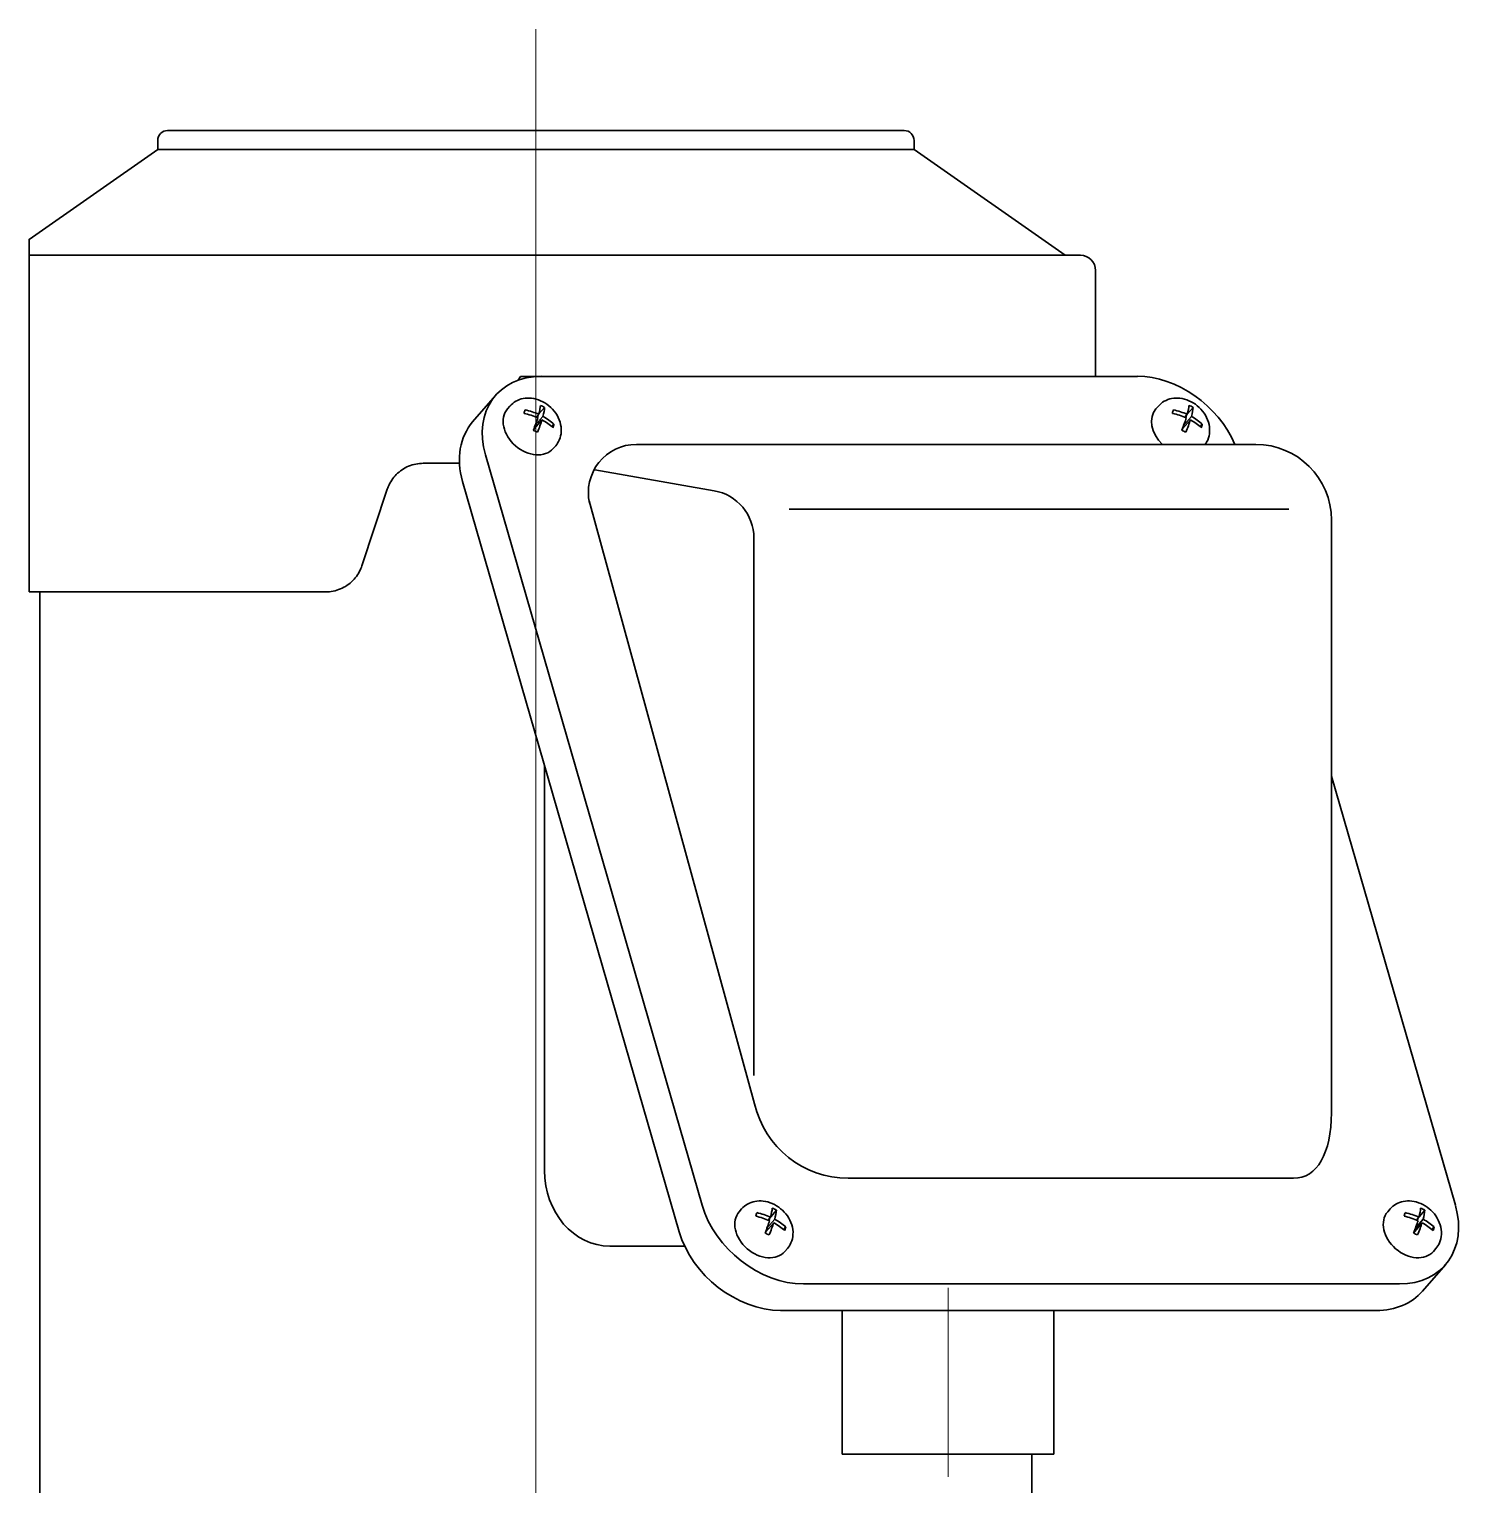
# Model space of a CAD drawing. Header units: millimetres. Extents: x 0 to 2100, y 0 to 1485.
# Drawn here: x 1372.7 to 1562.9, y 715.2 to 907.7 of the extents above; entities that cross this region are included whole.
import ezdxf

# ---------------------------------------------------------------- set-up
doc = ezdxf.new("R2010")
doc.units = ezdxf.units.MM
doc.linetypes.add('AM_ISO08W050', pattern=[18, 12, -1.5, 3, -1.5])
doc.layers.add('AM_1', color=3, linetype='Continuous', lineweight=30)
doc.layers.add('AM_7', color=2, linetype='AM_ISO08W050', lineweight=15)

msp = doc.modelspace()

# ---------------------------------------------------------------- linework, layer by layer
at = {"layer": 'AM_1'}
for p, q in [((1390.98, 894.29), (1488.38, 894.29)), ((1389.68, 891.79), (1372.68, 879.89)), ((1389.68, 892.99), (1389.68, 891.79)), ((1389.68, 891.79), (1489.68, 891.79)), ((1489.68, 892.99), (1489.68, 891.79)), ((1489.68, 891.79), (1509.67, 877.79)), ((1372.68, 877.79), (1511.68, 877.79)), ((1372.68, 875.79), (1372.68, 833.29)), ((1513.68, 861.79), (1513.68, 875.79)), ((1437.36, 861.29), (1437.66, 861.79)), ((1437.66, 861.79), (1440.42, 861.79)), ((1440.42, 861.79), (1519.22, 861.79)), ((1431.31, 855.76), (1434.35, 859.26)), ((1435.93, 857.48), (1436.25, 857.86)), ((1439.6, 855.32), (1440.62, 856.5)), ((1440.08, 856.77), (1439.74, 856.39)), ((1439.89, 856.33), (1439.98, 856.66)), ((1440.84, 857.68), (1440.09, 856.82)), ((1521.67, 857.48), (1521.99, 857.86)), ((1525.34, 855.32), (1526.36, 856.5)), ((1525.81, 856.77), (1525.48, 856.39)), ((1525.62, 856.33), (1525.72, 856.66)), ((1526.57, 857.68), (1525.83, 856.82)), ((1439.4, 854.65), (1439.46, 854.85)), ((1440.49, 856.03), (1439.46, 854.85)), ((1439.78, 855.22), (1439.6, 855.31)), ((1442.07, 855.48), (1441.78, 855.14)), ((1525.14, 854.65), (1525.2, 854.85)), ((1526.22, 856.03), (1525.2, 854.85)), ((1525.52, 855.22), (1525.33, 855.31)), ((1527.8, 855.48), (1527.52, 855.14)), ((1475.98, 852.79), (1452.97, 852.79)), ((1534.87, 852.79), (1475.98, 852.79)), ((1433.02, 851.4), (1461.67, 752.19)), ((1441.98, 852.25), (1442.3, 852.62)), ((1429.58, 850.29), (1424.78, 850.29)), ((1463.26, 846.67), (1447.48, 849.45)), ((1420.04, 846.87), (1416.66, 836.72)), ((1458.63, 748.69), (1429.99, 847.9)), ((1446.75, 845.31), (1468.6, 765.62)), ((1473.17, 844.22), (1539.25, 844.22)), ((1544.87, 764.43), (1544.87, 842.79)), ((1468.51, 840.41), (1468.51, 769.35)), ((1372.68, 833.29), (1411.92, 833.29)), ((1374.08, 707.29), (1374.08, 833.29)), ((1440.82, 756.79), (1440.82, 810.39)), ((1561.26, 752.19), (1544.87, 808.95)), ((1480.98, 755.77), (1539.87, 755.77)), ((1466.57, 751.34), (1466.89, 751.71)), ((1470.72, 750.63), (1470.39, 750.24)), ((1471.48, 751.54), (1470.73, 750.67)), ((1552.31, 751.34), (1552.63, 751.71)), ((1556.45, 750.63), (1556.12, 750.24)), ((1557.22, 751.54), (1556.47, 750.67)), ((1470.05, 748.51), (1470.1, 748.7)), ((1471.13, 749.89), (1470.1, 748.7)), ((1470.24, 749.18), (1471.26, 750.36)), ((1470.43, 749.08), (1470.24, 749.17)), ((1470.53, 750.18), (1470.63, 750.52)), ((1472.71, 749.33), (1472.42, 749)), ((1555.78, 748.51), (1555.84, 748.7)), ((1556.86, 749.89), (1555.84, 748.7)), ((1556.16, 749.08), (1555.97, 749.17)), ((1555.98, 749.18), (1557, 750.36)), ((1556.26, 750.18), (1556.36, 750.52)), ((1558.44, 749.33), (1558.16, 749)), ((1449.48, 746.79), (1459.35, 746.79)), ((1472.62, 746.1), (1472.94, 746.48)), ((1558.35, 746.1), (1558.68, 746.48)), ((1556.91, 740.83), (1559.94, 744.33)), ((1475.06, 741.79), (1553.87, 741.79)), ((1472.03, 738.29), (1550.83, 738.29)), ((1480.18, 719.29), (1480.18, 738.29)), ((1508.18, 719.29), (1508.18, 738.29)), ((1480.18, 719.29), (1508.18, 719.29)), ((1505.28, 707.29), (1505.28, 719.29))]:
    msp.add_line(p, q, dxfattribs=at)
for centre, radius, start, end in [((1390.98, 892.99), 1.3, 90, 180), ((1488.38, 892.99), 1.3, 0, 90), ((1511.68, 875.79), 2, 0, 90), ((1452.97, 846.44), 6.35, 90, 193), ((1534.87, 842.79), 10, 0, 90), ((1462.16, 840.41), 6.35, 0, 80), ((1480.98, 768.47), 12.7, 193, 270)]:
    msp.add_arc(centre, radius, start, end, dxfattribs=at)
for centre, major_axis, ratio, start_param, end_param in [((1443.42, 851.4), (-9.07, 7.86), 0.75, 5.569461, 7.140257), ((1522.22, 851.4), (9.07, -7.86), 0.75, 0.991451, 2.427868), ((1438.95, 854.87), (3.02, -2.62), 0.75, 3.141593, 6.283185), ((1440.09, 856.18), (-1.66, 1.44), 0.75, 0.191405, 0.475542), ((1440.09, 856.18), (1.66, -1.44), 0.75, 1.762201, 2.046338), ((1524.69, 854.87), (-3.02, 2.62), 0.75, 0, 1.49817), ((1525.83, 856.18), (-1.66, 1.44), 0.75, 0.191405, 0.475542), ((1525.83, 856.18), (1.66, -1.44), 0.75, 1.762201, 2.046338), ((1440.39, 847.9), (-9.07, 7.86), 0.75, 0, 0.857072), ((1440.09, 856.18), (-1.66, 1.44), 0.75, 1.762201, 2.046338), ((1440.09, 856.18), (1.66, -1.44), 0.75, 0.191405, 0.475542), ((1525.83, 856.18), (-1.66, 1.44), 0.75, 1.762201, 2.046338), ((1525.83, 856.18), (1.66, -1.44), 0.75, 0.191405, 0.475542), ((1534.87, 773.09), (6.37, -17.08), 0.451416, 6.116449, 7.163646), ((1449.48, 756.79), (0, -10), 0.866025, 4.712389, 6.283185), ((1472.06, 752.19), (-9.07, 7.86), 0.75, 0.857072, 2.427868), ((1469.59, 748.72), (3.02, -2.62), 0.75, 3.141593, 6.283185), ((1470.74, 750.04), (-1.66, 1.44), 0.75, 0.191405, 0.475542), ((1470.74, 750.04), (1.66, -1.44), 0.75, 1.762201, 2.046338), ((1555.33, 748.72), (3.02, -2.62), 0.75, 3.141593, 6.283185), ((1550.87, 752.19), (9.07, -7.86), 0.75, 5.569461, 7.140257), ((1556.47, 750.04), (-1.66, 1.44), 0.75, 0.191405, 0.475542), ((1556.47, 750.04), (1.66, -1.44), 0.75, 1.762201, 2.046338), ((1470.74, 750.04), (1.66, -1.44), 0.75, 0.191405, 0.475542), ((1556.47, 750.04), (1.66, -1.44), 0.75, 0.191405, 0.475542), ((1469.03, 748.69), (9.07, -7.86), 0.75, 3.998665, 5.569461), ((1470.74, 750.04), (-1.66, 1.44), 0.75, 1.762201, 2.046338), ((1556.47, 750.04), (-1.66, 1.44), 0.75, 1.762201, 2.046338), ((1547.83, 748.69), (9.07, -7.86), 0.75, 5.569461, 6.283185)]:
    msp.add_ellipse(centre, major_axis=major_axis, ratio=ratio, start_param=start_param, end_param=end_param, dxfattribs=at)
msp.add_rational_spline([(1372.68, 879.89), (1372.68, 879.89), (1372.68, 877.79)], [1.0223438216, 1.0223438216, 1], degree=2, dxfattribs=at)
for points, knots in [([(1372.68, 877.79), (1372.68, 877.79), (1372.68, 877.71), (1372.68, 877.4), (1372.68, 877.21), (1372.68, 876.8), (1372.68, 876.58), (1372.68, 876.25), (1372.68, 876.15), (1372.68, 875.98), (1372.68, 875.88), (1372.68, 875.79)], [1.8217642, 1.8217642, 1.8217642, 1.8217642, 2.0747048, 2.0747048, 2.2267823, 2.2267823, 2.3156122, 2.3156122, 2.3446177, 2.3446177, 2.3697338, 2.3697338, 2.3697338, 2.3697338]), ([(1436.25, 857.86), (1436.47, 858.11), (1436.74, 858.33), (1437.34, 858.67), (1437.66, 858.79), (1438.37, 858.93), (1438.74, 858.93), (1439.52, 858.84), (1439.92, 858.73), (1440.69, 858.4), (1441.07, 858.17), (1441.75, 857.61), (1442.05, 857.28), (1442.55, 856.56), (1442.74, 856.16), (1443, 855.34), (1443.06, 854.92), (1443.02, 854.11), (1442.93, 853.73), (1442.65, 853.1), (1442.49, 852.84), (1442.3, 852.62)], [1.904269, 1.904269, 1.904269, 1.904269, 2.163079, 2.163079, 2.43407, 2.43407, 2.737218, 2.737218, 3.077632, 3.077632, 3.439908, 3.439908, 3.807679, 3.807679, 4.171859, 4.171859, 4.516163, 4.516163, 4.819298, 4.819298, 5.045862, 5.045862, 5.045862, 5.045862]), ([(1521.99, 857.86), (1522.21, 858.11), (1522.48, 858.33), (1523.07, 858.67), (1523.4, 858.79), (1524.11, 858.93), (1524.48, 858.93), (1525.26, 858.84), (1525.66, 858.73), (1526.43, 858.4), (1526.8, 858.17), (1527.48, 857.61), (1527.78, 857.28), (1528.28, 856.56), (1528.48, 856.16), (1528.73, 855.34), (1528.79, 854.92), (1528.75, 854.11), (1528.67, 853.73), (1528.42, 853.17), (1528.31, 852.97), (1528.17, 852.79)], [1.904269, 1.904269, 1.904269, 1.904269, 2.163079, 2.163079, 2.43407, 2.43407, 2.737218, 2.737218, 3.077632, 3.077632, 3.439908, 3.439908, 3.807679, 3.807679, 4.171859, 4.171859, 4.516163, 4.516163, 4.819298, 4.819298, 4.989222, 4.989222, 4.989222, 4.989222]), ([(1424.78, 850.29), (1424.15, 850.29), (1423.48, 850.17), (1422.24, 849.65), (1421.68, 849.26), (1420.79, 848.37), (1420.41, 847.81), (1420.12, 847.09), (1420.08, 846.98), (1420.04, 846.87)], [0.7592089, 0.7592089, 0.7592089, 0.7592089, 0.9528413, 0.9528413, 1.1464736, 1.1464736, 1.3348006, 1.3348006, 1.3682523, 1.3682523, 1.3682523, 1.3682523]), ([(1416.66, 836.72), (1416.63, 836.61), (1416.59, 836.5), (1416.3, 835.79), (1415.92, 835.24), (1415.04, 834.33), (1414.46, 833.94), (1413.22, 833.42), (1412.54, 833.29), (1411.92, 833.29)], [0.1549842, 0.1549842, 0.1549842, 0.1549842, 0.1874625, 0.1874625, 0.3749251, 0.3749251, 0.5767283, 0.5767283, 0.7785316, 0.7785316, 0.7785316, 0.7785316]), ([(1466.89, 751.71), (1467.11, 751.97), (1467.38, 752.19), (1467.98, 752.53), (1468.31, 752.64), (1469.01, 752.78), (1469.39, 752.79), (1470.16, 752.7), (1470.56, 752.59), (1471.34, 752.25), (1471.71, 752.02), (1472.39, 751.47), (1472.69, 751.14), (1473.19, 750.42), (1473.39, 750.02), (1473.64, 749.2), (1473.7, 748.78), (1473.66, 747.97), (1473.57, 747.58), (1473.29, 746.96), (1473.13, 746.7), (1472.94, 746.48)], [1.904269, 1.904269, 1.904269, 1.904269, 2.163079, 2.163079, 2.43407, 2.43407, 2.737218, 2.737218, 3.077632, 3.077632, 3.439908, 3.439908, 3.807679, 3.807679, 4.171859, 4.171859, 4.516163, 4.516163, 4.819298, 4.819298, 5.045862, 5.045862, 5.045862, 5.045862]), ([(1552.63, 751.71), (1552.85, 751.97), (1553.12, 752.19), (1553.71, 752.53), (1554.04, 752.64), (1554.75, 752.78), (1555.12, 752.79), (1555.9, 752.7), (1556.3, 752.59), (1557.07, 752.25), (1557.45, 752.02), (1558.12, 751.47), (1558.43, 751.14), (1558.92, 750.42), (1559.12, 750.02), (1559.37, 749.2), (1559.43, 748.78), (1559.39, 747.97), (1559.31, 747.58), (1559.03, 746.96), (1558.87, 746.7), (1558.68, 746.48)], [1.904269, 1.904269, 1.904269, 1.904269, 2.163079, 2.163079, 2.43407, 2.43407, 2.737218, 2.737218, 3.077632, 3.077632, 3.439908, 3.439908, 3.807679, 3.807679, 4.171859, 4.171859, 4.516163, 4.516163, 4.819298, 4.819298, 5.045862, 5.045862, 5.045862, 5.045862])]:
    msp.add_open_spline(points, degree=3, knots=knots, dxfattribs=at)
for points in [[(1439.94, 856.3), (1439.38, 856.55), (1438.73, 856.76), (1438.12, 856.89)], [(1438.26, 857.36), (1438.87, 857.22), (1439.52, 857.01), (1440.08, 856.77)], [(1440.08, 856.77), (1440.19, 857.21), (1440.27, 857.63), (1440.29, 857.95)], [(1440.84, 857.68), (1440.81, 857.36), (1440.74, 856.94), (1440.62, 856.5)], [(1440.62, 856.5), (1441.14, 856.21), (1441.66, 855.84), (1442.07, 855.48)], [(1525.68, 856.3), (1525.12, 856.55), (1524.47, 856.76), (1523.86, 856.89)], [(1523.99, 857.36), (1524.6, 857.22), (1525.25, 857.01), (1525.81, 856.77)], [(1525.81, 856.77), (1525.93, 857.21), (1526, 857.63), (1526.03, 857.95)], [(1526.57, 857.68), (1526.55, 857.36), (1526.47, 856.94), (1526.36, 856.5)], [(1526.36, 856.5), (1526.88, 856.21), (1527.39, 855.84), (1527.8, 855.48)], [(1439.35, 854.69), (1439.58, 855.24), (1439.79, 855.82), (1439.94, 856.3)], [(1440.49, 856.03), (1440.33, 855.55), (1440.12, 854.97), (1439.9, 854.42)], [(1441.93, 855.01), (1441.52, 855.38), (1441.01, 855.74), (1440.49, 856.03)], [(1525.09, 854.69), (1525.31, 855.24), (1525.53, 855.82), (1525.68, 856.3)], [(1526.22, 856.03), (1526.07, 855.55), (1525.86, 854.97), (1525.63, 854.42)], [(1527.67, 855.01), (1527.26, 855.38), (1526.74, 855.74), (1526.22, 856.03)], [(1470.58, 750.16), (1470.02, 750.4), (1469.37, 750.61), (1468.76, 750.75)], [(1468.9, 751.22), (1469.51, 751.08), (1470.16, 750.87), (1470.72, 750.63)], [(1470.72, 750.63), (1470.83, 751.07), (1470.91, 751.49), (1470.93, 751.81)], [(1471.48, 751.54), (1471.45, 751.22), (1471.38, 750.8), (1471.26, 750.36)], [(1556.32, 750.16), (1555.76, 750.4), (1555.11, 750.61), (1554.5, 750.75)], [(1554.63, 751.22), (1555.24, 751.08), (1555.89, 750.87), (1556.45, 750.63)], [(1556.45, 750.63), (1556.57, 751.07), (1556.64, 751.49), (1556.67, 751.81)], [(1557.22, 751.54), (1557.19, 751.22), (1557.11, 750.8), (1557, 750.36)], [(1469.99, 748.54), (1470.22, 749.09), (1470.43, 749.67), (1470.58, 750.16)], [(1471.13, 749.89), (1470.97, 749.4), (1470.76, 748.83), (1470.54, 748.27)], [(1472.57, 748.86), (1472.16, 749.23), (1471.65, 749.6), (1471.13, 749.89)], [(1471.26, 750.36), (1471.78, 750.07), (1472.3, 749.7), (1472.71, 749.33)], [(1555.73, 748.54), (1555.95, 749.09), (1556.17, 749.67), (1556.32, 750.16)], [(1556.86, 749.89), (1556.71, 749.4), (1556.5, 748.83), (1556.27, 748.27)], [(1558.31, 748.86), (1557.9, 749.23), (1557.39, 749.6), (1556.86, 749.89)], [(1557, 750.36), (1557.52, 750.07), (1558.04, 749.7), (1558.44, 749.33)]]:
    msp.add_open_spline(points, degree=3, dxfattribs=at)
at = {"layer": 'AM_7', "ltscale": 3}
for p, q in [((1439.68, 566.16), (1439.68, 907.7)), ((1439.68, 897.29), (1439.68, 665.29)), ((1494.18, 741.29), (1494.18, 716.29))]:
    msp.add_line(p, q, dxfattribs=at)

doc.saveas('drawing.dxf')
